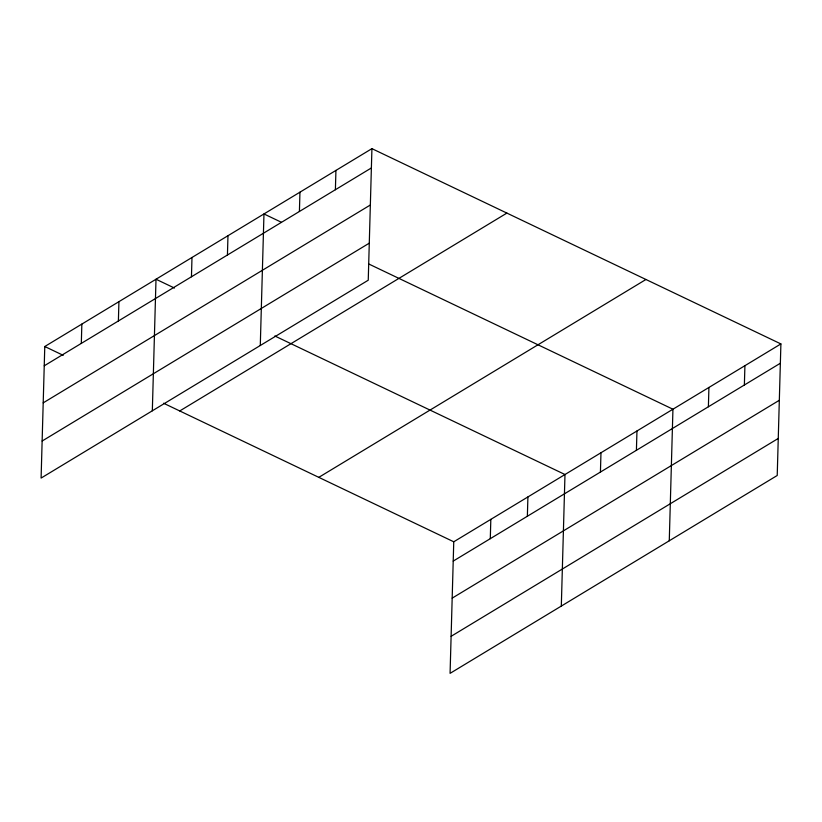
<?xml version="1.0" encoding="UTF-8"?>
<svg xmlns="http://www.w3.org/2000/svg" width="822" height="822" viewBox="0 0 822 822"><rect width="100%" height="100%" fill="white"/><g stroke="black" fill="none" stroke-linecap="round" stroke-linejoin="round"><path stroke-width="1.23" d="M371.924 148.648L44.778 346.514L41.1 478.075L368.246 280.21L371.924 148.648L780.9 343.925L777.222 475.486L450.076 673.352L453.754 541.79L780.9 343.925M81.316 343.391L81.851 324.094M118.389 320.97L118.923 301.664M152.327 410.795L156.005 279.244L174.459 288.049M191.454 276.778L191.988 257.471M227.437 255.015L227.971 235.709M260.286 345.497L263.965 213.946L281.268 222.207M299.413 211.48L299.948 192.184M335.397 189.718L335.931 170.411M490.292 538.667L490.826 519.37M527.364 516.247L527.909 496.94M561.313 606.071L564.981 474.52L274.815 335.972M600.43 472.054L600.974 452.758M636.413 450.292L636.958 430.985M669.272 540.784L672.941 409.222L368.934 264.067M708.389 406.756L708.924 387.46M744.372 384.994L744.917 365.698M44.234 365.821L371.38 167.955M43.196 402.862L370.342 204.997M42.138 441.024L369.284 243.158M179.741 410.959L506.886 213.093M318.792 477.356L645.938 279.49M453.22 561.097L780.366 363.232M452.182 598.139L779.328 400.273M451.114 636.31L778.259 438.445M44.778 346.514L63.232 355.33M163.588 403.242L453.754 541.79"/></g></svg>
